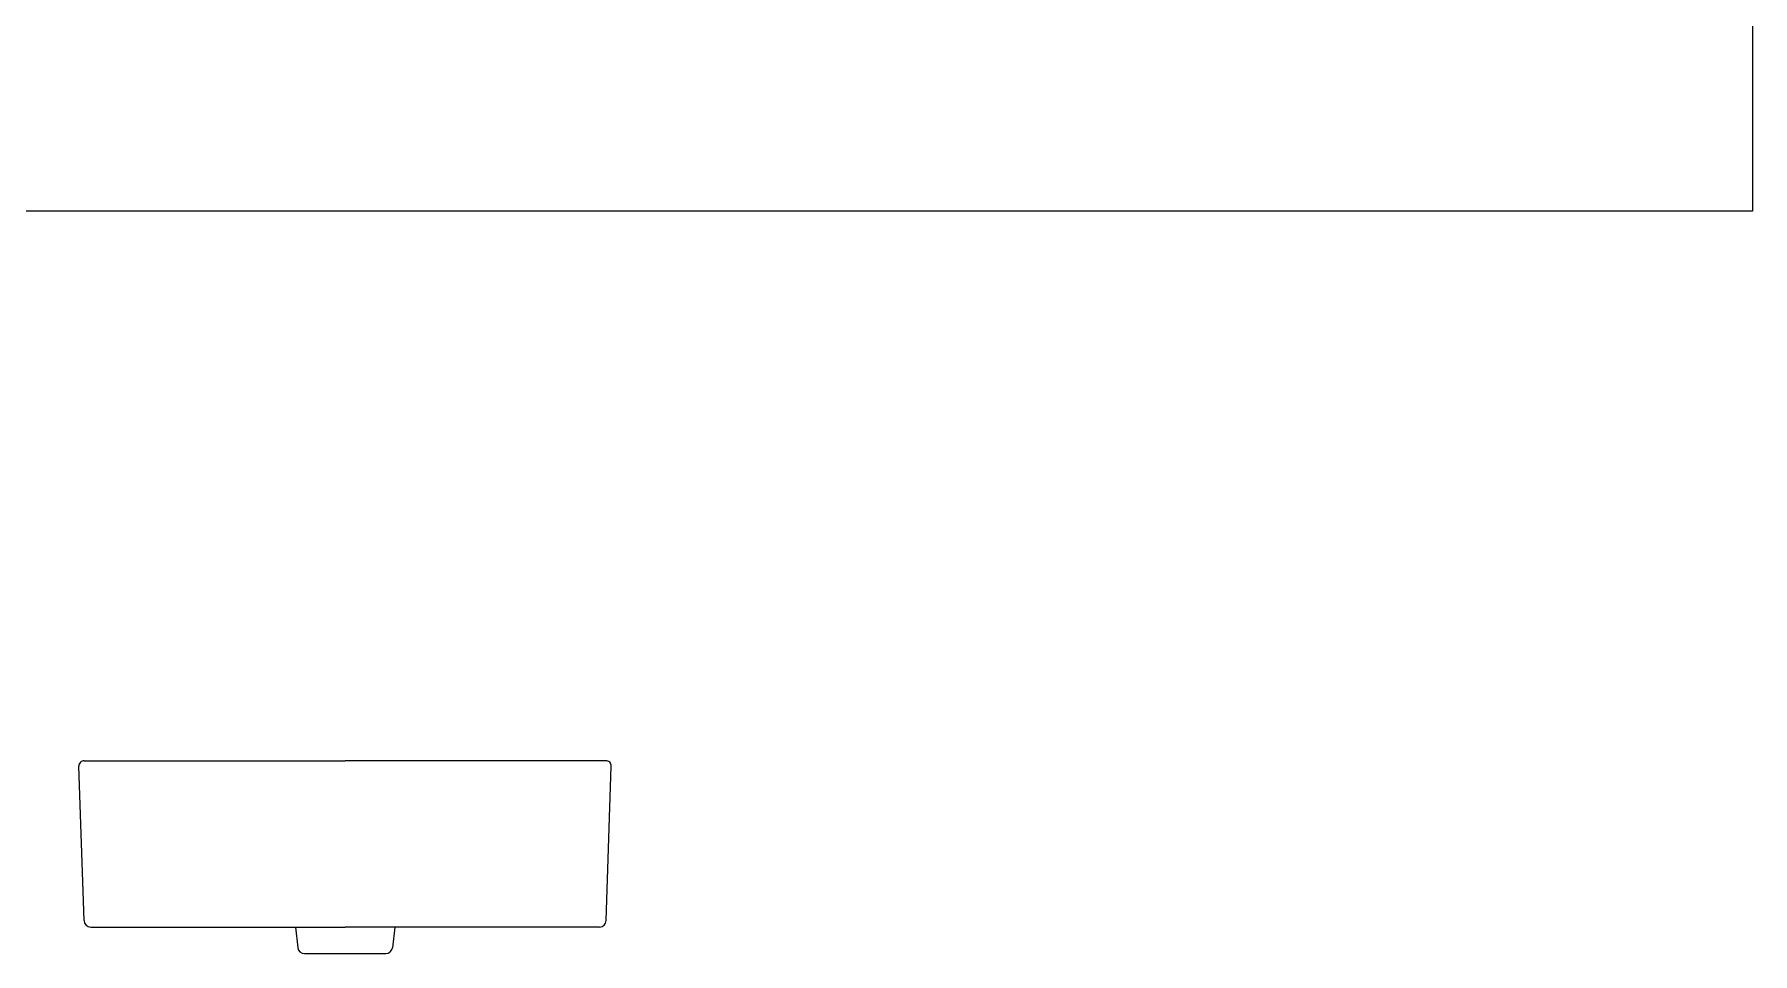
# Model space of a CAD drawing. Extents: x 0 to 3100, y -675 to 2100.
# Drawn here: x 1809 to 3100, y -558 to 133 of the extents above; entities that cross this region are included whole.
import ezdxf

# ---------------------------------------------------------------- set-up
doc = ezdxf.new("R2010")
doc.units = 0
doc.header["$LTSCALE"] = 20
doc.header["$MEASUREMENT"] = 0
doc.layers.get('0').update_dxf_attribs({"linetype": 'CONTINUOUS'})
doc.layers.add('5', color=5, linetype='CONTINUOUS')

msp = doc.modelspace()

# ---------------------------------------------------------------- linework, layer by layer
for p, q in [((1846.41306, -413.0121), (2042.41306, -413.0121)), ((2238.41306, -413.0121), (2042.41306, -413.0121)), ((1846.27519, -533.15395), (1842.41467, -417.12558)), ((2238.55094, -533.15395), (2242.41145, -417.12558)), ((1851.27318, -538.0121), (2042.41306, -538.0121)), ((2233.55295, -538.0121), (2042.41306, -538.0121))]:
    msp.add_line(p, q)
at = {"lineweight": -3, "ltscale": 2}
for p, q in [((2005.07227, -538.0121), (2006.89589, -553.59333)), ((2079.75386, -538.0121), (2077.93024, -553.59333)), ((2011.862, -558.0121), (2072.96413, -558.0121))]:
    msp.add_line(p, q, dxfattribs=at)
for centre, radius, start, end in [((1846.41306, -417.0121), 4, 90, 181.62563028), ((2238.41306, -417.0121), 4, 358.37436972, 90), ((1851.27318, -533.0121), 5, 181.62563028, 270), ((2233.55295, -533.0121), 5, 270, 358.37436972)]:
    msp.add_arc(centre, radius, start, end)
for centre, start, end in [((2011.862, -553.0121), 186.67550305, 270), ((2072.96413, -553.0121), 270, 353.32449695)]:
    msp.add_arc(centre, 5, start, end, dxfattribs=at)
at = {"layer": '5', "color": 212}
msp.add_lwpolyline([(0, 2100), (3100, 2100), (3100, 0), (0, 0)], close=True, dxfattribs=at)

doc.saveas('drawing.dxf')
